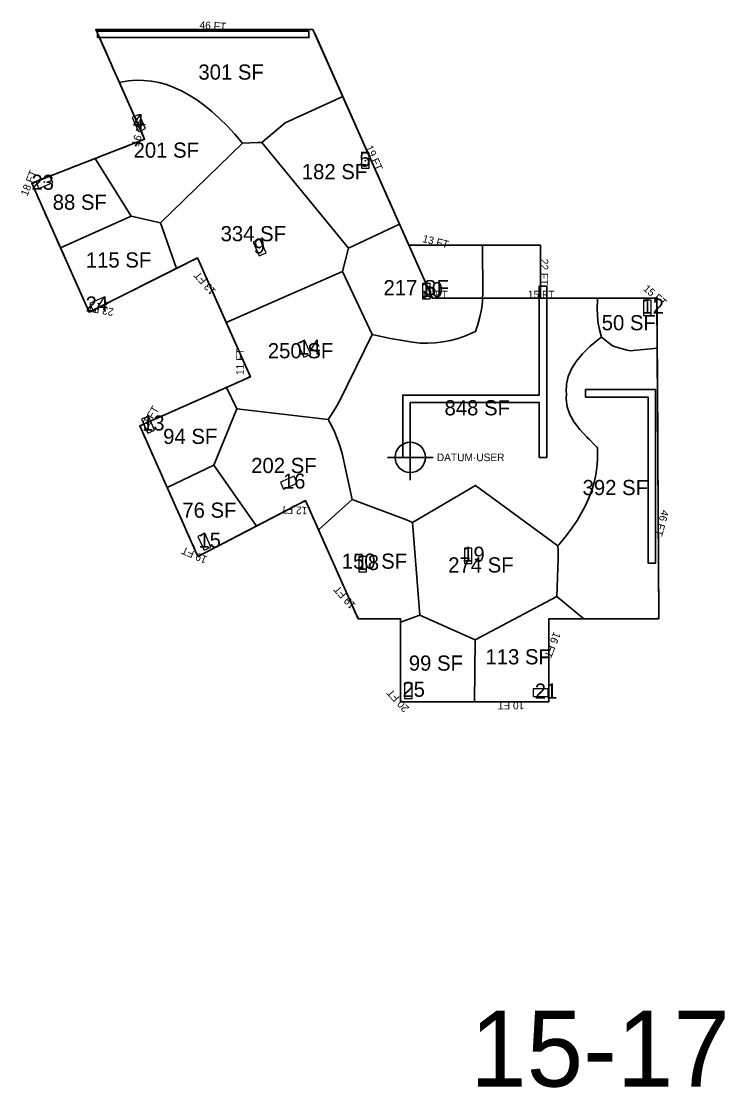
# Model space of a CAD drawing. Header units: metres. Extents: x 6006 to 43258, y -596 to 1101.
# Drawn here: x 27110 to 28222, y -596 to 1090 of the extents above; entities that cross this region are included whole.
import ezdxf
from ezdxf.enums import TextEntityAlignment as Align

# ---------------------------------------------------------------- set-up
doc = ezdxf.new("R2010")
doc.units = ezdxf.units.M
doc.layers.add('COLUMN-FOOTPRINT', color=6, linetype='Continuous', lineweight=9)
for name, color, linetype in [('COLUMN-LABEL', 6, 'Continuous'), ('FLOOR LABELS', 1, 'Continuous'), ('FLOOR_6_AREA_LABELS', 3, 'Continuous'), ('FLOOR_6_BOUNDARY', 5, 'Continuous'), ('FLOOR_6_COLUMNS', 7, 'Continuous'), ('FLOOR_6_DATUM', 4, 'Continuous'), ('FLOOR_6_FASCADE_COLUMNS', 30, 'Continuous'), ('FLOOR_6_FASCADE_WALLS', 4, 'Continuous'), ('FLOOR_6_LARGE_TRIBUTARY', 6, 'Continuous'), ('FLOOR_6_TRIBUTARY_COL_0', 2, 'Continuous'), ('FLOOR_6_TRIBUTARY_COL_1', 2, 'Continuous'), ('FLOOR_6_TRIBUTARY_COL_10', 2, 'Continuous'), ('FLOOR_6_TRIBUTARY_COL_11', 2, 'Continuous'), ('FLOOR_6_TRIBUTARY_COL_12', 2, 'Continuous'), ('FLOOR_6_TRIBUTARY_COL_13', 2, 'Continuous'), ('FLOOR_6_TRIBUTARY_COL_14', 2, 'Continuous'), ('FLOOR_6_TRIBUTARY_COL_2', 2, 'Continuous'), ('FLOOR_6_TRIBUTARY_COL_3', 2, 'Continuous'), ('FLOOR_6_TRIBUTARY_COL_4', 2, 'Continuous'), ('FLOOR_6_TRIBUTARY_COL_5', 2, 'Continuous'), ('FLOOR_6_TRIBUTARY_COL_6', 2, 'Continuous'), ('FLOOR_6_TRIBUTARY_COL_7', 2, 'Continuous'), ('FLOOR_6_TRIBUTARY_COL_8', 2, 'Continuous'), ('FLOOR_6_TRIBUTARY_COL_9', 2, 'Continuous'), ('FLOOR_6_WALL_TRIBUTARY_12', 1, 'Continuous'), ('FLOOR_6_WALL_TRIBUTARY_24', 1, 'Continuous'), ('FLOOR_6_WALL_TRIBUTARY_3', 1, 'Continuous'), ('SECONDARY AREA', 7, 'Continuous'), ('SHEAR-WALL', 4, 'Continuous'), ('SLAB', 5, 'Continuous')]:
    doc.layers.add(name, color=color, linetype=linetype)

msp = doc.modelspace()

# ---------------------------------------------------------------- linework, layer by layer
at = {"layer": 'COLUMN-FOOTPRINT'}
for points in [[(27285.1, 937.8), (27294.8, 915.9), (27305.8, 920.8), (27296.1, 942.7)], [(27659.6, 857.6), (27659.6, 881.6), (27647.6, 881.6), (27647.6, 857.6)], [(27154.4, 846.3), (27132.5, 836.6), (27137.3, 825.6), (27159.3, 835.4)], [(27476.1, 740.9), (27485.8, 719), (27496.8, 723.9), (27487, 745.8)], [(27756, 651.3), (27756, 675.3), (27744, 675.3), (27744, 651.3)], [(27240.1, 653.8), (27218.2, 644), (27223, 633.1), (27245, 642.8)], [(28105.7, 624.9), (28105.7, 648.9), (28093.7, 648.9), (28093.7, 624.9)], [(27546.6, 580.8), (27556.4, 558.9), (27567.4, 563.7), (27557.6, 585.7)], [(27299.7, 460.9), (27309.5, 438.9), (27320.4, 443.8), (27310.7, 465.8)], [(27524.2, 350.2), (27546.1, 360), (27541.3, 371), (27519.3, 361.2)], [(27388.9, 275.7), (27398.6, 253.8), (27409.6, 258.6), (27399.8, 280.6)], [(27822.3, 232.9), (27822.3, 256.9), (27810.3, 256.9), (27810.3, 232.9)], [(27655.3, 219.8), (27655.3, 243.8), (27643.3, 243.8), (27643.3, 219.8)], [(27727.8, 19.3), (27727.8, 43.3), (27715.8, 43.3), (27715.8, 19.3)], [(27919, 22.6), (27943, 22.6), (27943, 34.6), (27919, 34.6)]]:
    msp.add_lwpolyline(points, close=True, dxfattribs=at)
at = {"layer": 'FLOOR_6_BOUNDARY'}
msp.add_lwpolyline([(27944, 14.1), (27709.5, 14.1), (27709.5, 145.4), (27642.2, 145.4), (27559, 332.3), (27388.9, 243.9), (27297, 450.2), (27471.9, 528.1), (27388.2, 716), (27217, 630.1), (27126.2, 834.1), (27304.7, 903.6), (27227.5, 1077.1), (27570.8, 1077.1), (27722.6, 736.1), (27930.7, 736.1), (27930.7, 652.1), (27760, 652.1), (27940.7, 652.1), (28114.8, 652.1), (28117.7, 145.4), (27944, 145.4), (27944, 14.1)], close=True, dxfattribs=at)
at = {"layer": 'FLOOR_6_COLUMNS'}
for p in [(27295.4, 929.3), (27653.6, 869.6), (27145.9, 836), (27486.4, 732.4), (27750, 663.3), (27231.6, 643.4), (28099.7, 636.9), (27557, 572.3), (27310.1, 452.3), (27532.7, 360.6), (27399.2, 267.2), (27816.3, 244.9), (27649.3, 231.8), (27721.8, 31.3), (27931, 28.6)]:
    msp.add_point(p, dxfattribs=at)
at = {"layer": 'FLOOR_6_DATUM'}
for p, q in [((27724.7, 364.6), (27724.7, 436.6)), ((27688.7, 400.6), (27760.7, 400.6))]:
    msp.add_line(p, q, dxfattribs=at)
msp.add_circle((27724.7, 400.6), 24, dxfattribs=at)
at = {"layer": 'FLOOR_6_FASCADE_COLUMNS'}
for points in [[(27225.5, 872.7), (27231.1, 874.9), (27236.7, 877.1), (27242.3, 879.3), (27247.8, 881.4), (27253.4, 883.6), (27259, 885.8), (27264.6, 888), (27270.2, 890.1), (27275.8, 892.3), (27281.4, 894.5), (27287, 896.7), (27292.6, 898.8), (27298.2, 901), (27303.8, 903.2), (27302.7, 908.1), (27300.3, 913.6), (27297.9, 919), (27295.4, 924.5), (27293, 930), (27290.5, 935.5), (27288.1, 941), (27285.7, 946.5), (27283.2, 951.9), (27280.8, 957.4), (27278.3, 962.9), (27275.9, 968.4), (27273.5, 973.9), (27271, 979.3), (27268.6, 984.8), (27266.1, 990.3), (27263.7, 995.8)], [(27617.1, 973.1), (27619.5, 967.7), (27621.9, 962.2), (27624.4, 956.7), (27626.8, 951.2), (27629.3, 945.7), (27631.7, 940.3), (27634.1, 934.8), (27636.6, 929.3), (27639, 923.8), (27641.5, 918.3), (27643.9, 912.9), (27646.3, 907.4), (27648.8, 901.9), (27651.2, 896.4), (27653.7, 890.9), (27656.1, 885.4), (27658.5, 880), (27661, 874.5), (27663.4, 869), (27665.9, 863.5), (27668.3, 858), (27670.7, 852.6), (27673.2, 847.1), (27675.6, 841.6), (27678.1, 836.1), (27680.5, 830.6), (27682.9, 825.1), (27685.4, 819.7), (27687.8, 814.2), (27690.3, 808.7), (27692.7, 803.2), (27695.1, 797.7), (27697.6, 792.3), (27700, 786.8), (27702.5, 781.3), (27704.9, 775.8), (27707.3, 770.3)], [(27170.7, 734.1), (27168.2, 739.6), (27165.8, 745.1), (27163.4, 750.6), (27160.9, 756.1), (27158.5, 761.6), (27156, 767), (27153.6, 772.5), (27151.2, 778), (27148.7, 783.5), (27146.3, 789), (27143.8, 794.4), (27141.4, 799.9), (27139, 805.4), (27136.5, 810.9), (27134.1, 816.4), (27131.6, 821.8), (27129.2, 827.3), (27126.8, 832.8), (27130.4, 835.8), (27136, 838), (27141.6, 840.1), (27147.2, 842.3), (27152.8, 844.5), (27158.4, 846.7), (27164, 848.8), (27169.6, 851), (27175.1, 853.2), (27180.7, 855.4), (27186.3, 857.5), (27191.9, 859.7), (27197.5, 861.9), (27203.1, 864), (27208.7, 866.2), (27214.3, 868.4), (27219.9, 870.6), (27225.5, 872.7)], [(27707.3, 770.3), (27709.8, 764.8), (27712.2, 759.4), (27714.7, 753.9), (27717.1, 748.4), (27719.5, 742.9), (27722, 737.4), (27727.1, 736.1), (27733.1, 736.1), (27739.1, 736.1), (27745.1, 736.1), (27751.1, 736.1), (27757.1, 736.1), (27763.1, 736.1), (27769.1, 736.1), (27775.1, 736.1), (27781.1, 736.1), (27787.1, 736.1), (27793.1, 736.1), (27799.1, 736.1), (27805.1, 736.1), (27811.1, 736.1), (27817.1, 736.1), (27823.1, 736.1), (27829.1, 736.1), (27835.1, 736.1), (27841.1, 736.1)], [(27356.5, 700.1), (27351.1, 697.4), (27345.7, 694.7), (27340.4, 692), (27335, 689.3), (27329.7, 686.6), (27324.3, 683.9), (27318.9, 681.2), (27313.6, 678.6), (27308.2, 675.9), (27302.9, 673.2), (27297.5, 670.5), (27292.1, 667.8), (27286.8, 665.1), (27281.4, 662.4), (27276, 659.7), (27270.7, 657), (27265.3, 654.3), (27260, 651.6), (27254.6, 648.9), (27249.2, 646.2), (27243.9, 643.5), (27238.5, 640.9), (27233.2, 638.2), (27227.8, 635.5), (27222.4, 632.8), (27217.1, 630.1), (27214.6, 635.5), (27212.2, 641), (27209.7, 646.4), (27207.3, 651.9), (27204.8, 657.4), (27202.4, 662.9), (27200, 668.4), (27197.5, 673.8), (27195.1, 679.3), (27192.6, 684.8), (27190.2, 690.3), (27187.8, 695.8), (27185.3, 701.3), (27182.9, 706.7), (27180.4, 712.2), (27178, 717.7), (27175.6, 723.2), (27173.1, 728.7), (27170.7, 734.1)], [(27434.8, 611.4), (27432.3, 616.9), (27429.9, 622.4), (27427.4, 627.9), (27425, 633.4), (27422.6, 638.9), (27420.1, 644.3), (27417.7, 649.8), (27415.2, 655.3), (27412.8, 660.8), (27410.4, 666.3), (27407.9, 671.7), (27405.5, 677.2), (27403, 682.7), (27400.6, 688.2), (27398.2, 693.7), (27395.7, 699.2), (27393.3, 704.6), (27390.8, 710.1), (27388.4, 715.6), (27383.3, 713.6), (27377.9, 710.9), (27372.6, 708.2), (27367.2, 705.5), (27361.8, 702.8), (27356.5, 700.1)], [(27840.2, 652.1), (27834.2, 652.1), (27828.2, 652.1), (27822.2, 652.1), (27816.2, 652.1), (27810.2, 652.1), (27804.2, 652.1), (27798.2, 652.1), (27792.2, 652.1), (27786.2, 652.1), (27780.2, 652.1), (27774.2, 652.1), (27768.2, 652.1), (27762.2, 652.1), (27763.7, 652.1), (27769.7, 652.1), (27775.7, 652.1), (27781.7, 652.1), (27787.7, 652.1), (27793.7, 652.1), (27799.7, 652.1), (27805.7, 652.1), (27811.7, 652.1), (27817.7, 652.1), (27823.7, 652.1), (27829.7, 652.1), (27835.7, 652.1), (27841.7, 652.1)], [(28021.7, 652.1), (28027.7, 652.1), (28033.7, 652.1), (28039.7, 652.1), (28045.7, 652.1), (28051.7, 652.1), (28057.7, 652.1), (28063.7, 652.1), (28069.7, 652.1), (28075.7, 652.1), (28081.7, 652.1), (28087.7, 652.1), (28093.7, 652.1), (28099.7, 652.1), (28105.7, 652.1), (28111.7, 652.1), (28114.8, 649.1), (28114.8, 643.1), (28114.9, 637.1), (28114.9, 631.1), (28114.9, 625.1), (28115, 619.1), (28115, 613.1), (28115, 607.1), (28115.1, 601.1), (28115.1, 595.1), (28115.1, 589.1), (28115.2, 583.1), (28115.2, 577.1), (28115.3, 571.1)], [(27434.7, 511.5), (27440.1, 513.9), (27445.6, 516.4), (27451.1, 518.8), (27456.6, 521.3), (27462.1, 523.7), (27467.6, 526.1), (27471.4, 529.2), (27468.9, 534.7), (27466.5, 540.2), (27464, 545.7), (27461.6, 551.2), (27459.2, 556.6), (27456.7, 562.1), (27454.3, 567.6), (27451.8, 573.1), (27449.4, 578.6), (27447, 584), (27444.5, 589.5), (27442.1, 595), (27439.6, 600.5), (27437.2, 606), (27434.8, 611.4)], [(27340.7, 352.2), (27338.3, 357.6), (27335.8, 363.1), (27333.4, 368.6), (27330.9, 374.1), (27328.5, 379.6), (27326.1, 385.1), (27323.6, 390.5), (27321.2, 396), (27318.7, 401.5), (27316.3, 407), (27313.9, 412.5), (27311.4, 417.9), (27309, 423.4), (27306.5, 428.9), (27304.1, 434.4), (27301.7, 439.9), (27299.2, 445.4), (27297.6, 450.5), (27303.1, 452.9), (27308.6, 455.4), (27314.1, 457.8), (27319.6, 460.3), (27325, 462.7), (27330.5, 465.1), (27336, 467.6), (27341.5, 470), (27347, 472.5), (27352.4, 474.9), (27357.9, 477.3), (27363.4, 479.8), (27368.9, 482.2), (27374.4, 484.7), (27379.8, 487.1), (27385.3, 489.5), (27390.8, 492), (27396.3, 494.4), (27401.8, 496.9), (27407.3, 499.3), (27412.7, 501.7), (27418.2, 504.2), (27423.7, 506.6), (27429.2, 509.1), (27434.7, 511.5)], [(27480.7, 291.6), (27475.4, 288.8), (27470, 286.1), (27464.7, 283.3), (27459.4, 280.5), (27454.1, 277.8), (27448.7, 275), (27443.4, 272.2), (27438.1, 269.5), (27432.8, 266.7), (27427.5, 263.9), (27422.1, 261.2), (27416.8, 258.4), (27411.5, 255.6), (27406.2, 252.8), (27400.8, 250.1), (27395.5, 247.3), (27390.2, 244.5), (27387.1, 248), (27384.6, 253.5), (27382.2, 259), (27379.7, 264.5), (27377.3, 269.9), (27374.9, 275.4), (27372.4, 280.9), (27370, 286.4), (27367.5, 291.9), (27365.1, 297.4), (27362.7, 302.8), (27360.2, 308.3), (27357.8, 313.8), (27355.3, 319.3), (27352.9, 324.8), (27350.5, 330.2), (27348, 335.7), (27345.6, 341.2), (27343.1, 346.7), (27340.7, 352.2)], [(27579.2, 286.9), (27576.8, 292.4), (27574.3, 297.9), (27571.9, 303.3), (27569.5, 308.8), (27567, 314.3), (27564.6, 319.8), (27562.1, 325.3), (27559.7, 330.8), (27555.2, 330.4), (27549.9, 327.6), (27544.6, 324.8), (27539.2, 322.1), (27533.9, 319.3), (27528.6, 316.5), (27523.3, 313.8), (27517.9, 311), (27512.6, 308.2), (27507.3, 305.4), (27502, 302.7), (27496.7, 299.9), (27491.3, 297.1), (27486, 294.4), (27480.7, 291.6)], [(27709.5, 139.6), (27709.3, 145.4), (27703.3, 145.4), (27697.3, 145.4), (27691.3, 145.4), (27685.3, 145.4), (27679.3, 145.4), (27673.3, 145.4), (27667.3, 145.4), (27661.3, 145.4), (27655.3, 145.4), (27649.3, 145.4), (27643.3, 145.4), (27640.2, 149.9), (27637.8, 155.3), (27635.3, 160.8), (27632.9, 166.3), (27630.5, 171.8), (27628, 177.3), (27625.6, 182.7), (27623.1, 188.2), (27620.7, 193.7), (27618.3, 199.2), (27615.8, 204.7), (27613.4, 210.2), (27610.9, 215.6), (27608.5, 221.1), (27606.1, 226.6), (27603.6, 232.1), (27601.2, 237.6), (27598.7, 243), (27596.3, 248.5), (27593.9, 254), (27591.4, 259.5), (27589, 265), (27586.5, 270.5), (27584.1, 275.9), (27581.7, 281.4), (27579.2, 286.9)], [(27824, 14.1), (27818, 14.1), (27812, 14.1), (27806, 14.1), (27800, 14.1), (27794, 14.1), (27788, 14.1), (27782, 14.1), (27776, 14.1), (27770, 14.1), (27764, 14.1), (27758, 14.1), (27752, 14.1), (27746, 14.1), (27740, 14.1), (27734, 14.1), (27728, 14.1), (27722, 14.1), (27716, 14.1), (27710, 14.1), (27709.5, 19.6), (27709.5, 25.6), (27709.5, 31.6), (27709.5, 37.6), (27709.5, 43.6), (27709.5, 49.6), (27709.5, 55.6), (27709.5, 61.6), (27709.5, 67.6), (27709.5, 73.6), (27709.5, 79.6), (27709.5, 85.6), (27709.5, 91.6), (27709.5, 97.6), (27709.5, 103.6), (27709.5, 109.6), (27709.5, 115.6), (27709.5, 121.6), (27709.5, 127.6), (27709.5, 133.6), (27709.5, 139.6)], [(27997.4, 145.4), (27991.4, 145.4), (27985.4, 145.4), (27979.4, 145.4), (27973.4, 145.4), (27967.4, 145.4), (27961.4, 145.4), (27955.4, 145.4), (27949.4, 145.4), (27944, 144.9), (27944, 138.9), (27944, 132.9), (27944, 126.9), (27944, 120.9), (27944, 114.9), (27944, 108.9), (27944, 102.9), (27944, 96.9), (27944, 90.9), (27944, 84.9), (27944, 78.9), (27944, 72.9), (27944, 66.9), (27944, 60.9), (27944, 54.9), (27944, 48.9), (27944, 42.9), (27944, 36.9), (27944, 30.9), (27944, 24.9), (27944, 18.9), (27944, 14.1)], [(27944, 14.1), (27938, 14.1), (27932, 14.1), (27926, 14.1), (27920, 14.1), (27914, 14.1), (27908, 14.1), (27902, 14.1), (27896, 14.1), (27890, 14.1), (27884, 14.1), (27878, 14.1), (27872, 14.1), (27866, 14.1), (27860, 14.1), (27854, 14.1), (27848, 14.1), (27842, 14.1), (27836, 14.1), (27830, 14.1), (27824, 14.1)]]:
    msp.add_lwpolyline(points, dxfattribs=at)
at = {"layer": 'FLOOR_6_FASCADE_WALLS'}
for points in [[(27263.7, 995.8), (27261.3, 1001.3), (27258.8, 1006.7), (27256.4, 1012.2), (27253.9, 1017.7), (27251.5, 1023.2), (27249.1, 1028.7), (27246.6, 1034.2), (27244.2, 1039.6), (27241.7, 1045.1), (27239.3, 1050.6), (27236.9, 1056.1), (27234.4, 1061.6), (27232, 1067), (27229.5, 1072.5), (27228.6, 1077.1), (27234.6, 1077.1), (27240.6, 1077.1), (27246.6, 1077.1), (27252.6, 1077.1), (27258.6, 1077.1), (27264.6, 1077.1), (27270.6, 1077.1), (27276.6, 1077.1), (27282.6, 1077.1), (27288.6, 1077.1), (27294.6, 1077.1), (27300.6, 1077.1), (27306.6, 1077.1), (27312.6, 1077.1), (27318.6, 1077.1), (27324.6, 1077.1), (27330.6, 1077.1), (27336.6, 1077.1), (27342.6, 1077.1), (27348.6, 1077.1), (27354.6, 1077.1), (27360.6, 1077.1), (27366.6, 1077.1), (27372.6, 1077.1), (27378.6, 1077.1), (27384.6, 1077.1), (27390.6, 1077.1), (27396.6, 1077.1), (27402.6, 1077.1), (27408.6, 1077.1), (27414.6, 1077.1), (27420.6, 1077.1), (27426.6, 1077.1), (27432.6, 1077.1), (27438.6, 1077.1), (27444.6, 1077.1), (27450.6, 1077.1), (27456.6, 1077.1), (27462.6, 1077.1), (27468.6, 1077.1), (27474.6, 1077.1), (27480.6, 1077.1), (27486.6, 1077.1), (27492.6, 1077.1), (27498.6, 1077.1), (27504.6, 1077.1), (27510.6, 1077.1), (27516.6, 1077.1), (27522.6, 1077.1), (27528.6, 1077.1), (27534.6, 1077.1), (27540.6, 1077.1), (27546.6, 1077.1), (27552.6, 1077.1), (27558.6, 1077.1), (27564.6, 1077.1), (27570.6, 1077.1), (27573.1, 1071.8), (27575.6, 1066.3), (27578, 1060.9), (27580.5, 1055.4), (27582.9, 1049.9), (27585.3, 1044.4), (27587.8, 1038.9), (27590.2, 1033.4), (27592.7, 1028), (27595.1, 1022.5), (27597.5, 1017), (27600, 1011.5), (27602.4, 1006), (27604.9, 1000.6), (27607.3, 995.1), (27609.7, 989.6), (27612.2, 984.1), (27614.6, 978.6), (27617.1, 973.1)], [(27841.1, 736.1), (27847.1, 736.1), (27853.1, 736.1), (27859.1, 736.1), (27865.1, 736.1), (27871.1, 736.1), (27877.1, 736.1), (27883.1, 736.1), (27889.1, 736.1), (27895.1, 736.1), (27901.1, 736.1), (27907.1, 736.1), (27913.1, 736.1), (27919.1, 736.1), (27925.1, 736.1), (27930.7, 735.6), (27930.7, 729.6), (27930.7, 723.6), (27930.7, 717.6), (27930.7, 711.6), (27930.7, 705.6), (27930.7, 699.6), (27930.7, 693.6), (27930.7, 687.6), (27930.7, 681.6), (27930.7, 675.6), (27930.7, 669.6), (27930.7, 663.6), (27930.7, 657.6), (27930.2, 652.1), (27924.2, 652.1), (27918.2, 652.1), (27912.2, 652.1), (27906.2, 652.1), (27900.2, 652.1), (27894.2, 652.1), (27888.2, 652.1), (27882.2, 652.1), (27876.2, 652.1), (27870.2, 652.1), (27864.2, 652.1), (27858.2, 652.1), (27852.2, 652.1), (27846.2, 652.1), (27840.2, 652.1)], [(27841.7, 652.1), (27847.7, 652.1), (27853.7, 652.1), (27859.7, 652.1), (27865.7, 652.1), (27871.7, 652.1), (27877.7, 652.1), (27883.7, 652.1), (27889.7, 652.1), (27895.7, 652.1), (27901.7, 652.1), (27907.7, 652.1), (27913.7, 652.1), (27919.7, 652.1), (27925.7, 652.1), (27931.7, 652.1), (27937.7, 652.1), (27943.7, 652.1), (27949.7, 652.1), (27955.7, 652.1), (27961.7, 652.1), (27967.7, 652.1), (27973.7, 652.1), (27979.7, 652.1), (27985.7, 652.1), (27991.7, 652.1), (27997.7, 652.1), (28003.7, 652.1), (28009.7, 652.1), (28015.7, 652.1), (28021.7, 652.1)], [(28115.3, 571.1), (28115.3, 565.1), (28115.3, 559.1), (28115.4, 553.1), (28115.4, 547.1), (28115.4, 541.1), (28115.5, 535.1), (28115.5, 529.1), (28115.5, 523.1), (28115.6, 517.1), (28115.6, 511.1), (28115.6, 505.1), (28115.7, 499.1), (28115.7, 493.1), (28115.7, 487.1), (28115.8, 481.1), (28115.8, 475.1), (28115.8, 469.1), (28115.9, 463.1), (28115.9, 457.1), (28116, 451.1), (28116, 445.1), (28116, 439.1), (28116.1, 433.1), (28116.1, 427.1), (28116.1, 421.1), (28116.2, 415.1), (28116.2, 409.1), (28116.2, 403.1), (28116.3, 397.1), (28116.3, 391.1), (28116.3, 385.1), (28116.4, 379.1), (28116.4, 373.1), (28116.4, 367.1), (28116.5, 361.1), (28116.5, 355.1), (28116.5, 349.1), (28116.6, 343.1), (28116.6, 337.1), (28116.6, 331.1), (28116.7, 325.1), (28116.7, 319.1), (28116.8, 313.1), (28116.8, 307.1), (28116.8, 301.1), (28116.9, 295.1), (28116.9, 289.1), (28116.9, 283.1), (28117, 277.1), (28117, 271.1), (28117, 265.1), (28117.1, 259.1), (28117.1, 253.1), (28117.1, 247.1), (28117.2, 241.1), (28117.2, 235.1), (28117.2, 229.1), (28117.3, 223.1), (28117.3, 217.1), (28117.3, 211.1), (28117.4, 205.1), (28117.4, 199.1), (28117.4, 193.1), (28117.5, 187.1), (28117.5, 181.1), (28117.6, 175.1), (28117.6, 169.1), (28117.6, 163.1), (28117.7, 157.1), (28117.7, 151.1), (28117.4, 145.4), (28111.4, 145.4), (28105.4, 145.4), (28099.4, 145.4), (28093.4, 145.4), (28087.4, 145.4), (28081.4, 145.4), (28075.4, 145.4), (28069.4, 145.4), (28063.4, 145.4), (28057.4, 145.4), (28051.4, 145.4), (28045.4, 145.4), (28039.4, 145.4), (28033.4, 145.4), (28027.4, 145.4), (28021.4, 145.4), (28015.4, 145.4), (28009.4, 145.4), (28003.4, 145.4), (27997.4, 145.4)]]:
    msp.add_lwpolyline(points, dxfattribs=at)
at = {"layer": 'FLOOR_6_LARGE_TRIBUTARY'}
for points in [[(27315.1, 995.5), (27303.1, 996.7), (27291.1, 996.9), (27279.1, 995.9), (27267.1, 993.9), (27264.8, 993.4), (27255.1, 1015.1), (27243.1, 1042.1), (27232.6, 1065.5), (27227.5, 1077.1), (27230.5, 1077.1), (27243.6, 1077.1), (27255.6, 1077.1), (27267.6, 1077.1), (27279.6, 1077.1), (27291.6, 1077.1), (27303.6, 1077.1), (27315.6, 1077.1), (27327.6, 1077.1), (27339.6, 1077.1), (27351.6, 1077.1), (27363.6, 1077.1), (27375.6, 1077.1), (27387.6, 1077.1), (27399.6, 1077.1), (27411.6, 1077.1), (27423.6, 1077.1), (27435.6, 1077.1), (27447.6, 1077.1), (27459.6, 1077.1), (27471.6, 1077.1), (27483.6, 1077.1), (27495.6, 1077.1), (27507.6, 1077.1), (27519.6, 1077.1), (27531.6, 1077.1), (27543.6, 1077.1), (27555.6, 1077.1), (27570.8, 1077.1), (27572.7, 1072.9), (27576.3, 1064.8), (27618, 971), (27526.8, 929.3), (27490.1, 898.3), (27483.1, 898.4), (27471.1, 898.1), (27459.5, 897.3), (27459.1, 897.8), (27447.1, 911.8), (27435.1, 924.7), (27423.1, 936.6), (27411.1, 947.4), (27399.1, 957.1), (27387.1, 965.8), (27375.1, 973.4), (27363.1, 980), (27351.1, 985.5), (27339.1, 989.9), (27327.1, 993.2), (27315.1, 995.5)], [(27267.1, 993.9), (27279.1, 995.9), (27291.1, 996.9), (27303.1, 996.7), (27315.1, 995.5), (27327.1, 993.2), (27339.1, 989.9), (27351.1, 985.5), (27363.1, 980), (27375.1, 973.4), (27387.1, 965.8), (27399.1, 957.1), (27411.1, 947.4), (27423.1, 936.6), (27435.1, 924.7), (27447.1, 911.8), (27459.1, 897.8), (27459.5, 897.3), (27329.8, 771.5), (27283.5, 781.9), (27226.6, 873.2), (27304.7, 903.6), (27264.8, 993.4), (27267.1, 993.9)], [(27526.8, 929.3), (27618, 971), (27707.8, 769.3), (27627, 731.5), (27490.1, 898.3), (27526.8, 929.3)], [(27471.1, 898.1), (27483.1, 898.4), (27490.1, 898.3), (27627, 731.5), (27617.3, 694.5), (27433.8, 613.6), (27388.2, 716), (27355, 699.4), (27329.8, 771.5), (27459.5, 897.3), (27471.1, 898.1)], [(27283.5, 781.9), (27171.6, 732.1), (27126.2, 834.1), (27226.6, 873.2), (27283.5, 781.9)], [(27283.5, 781.9), (27329.8, 771.5), (27355, 699.4), (27217, 630.1), (27171.6, 732.1), (27283.5, 781.9)], [(27627, 731.5), (27707.8, 769.3), (27722.6, 736.1), (27838.9, 736.1), (27839.4, 658.6), (27839, 652.1), (27838.7, 646.6), (27837.1, 634.6), (27834.8, 622.6), (27831.7, 610.6), (27828.1, 599.7), (27824.2, 597.8), (27812.2, 592.8), (27800.2, 588.7), (27788.2, 585.5), (27776.2, 583.2), (27764.2, 581.7), (27752.2, 581.1), (27740.2, 581.4), (27728.2, 582.5), (27693.5, 588.4), (27664.3, 595), (27617.3, 694.5), (27627, 731.5)], [(27839, 652.1), (27839.4, 658.6), (27838.9, 736.1), (27839.2, 736.1), (27930.7, 736.1), (27930.7, 668.4), (27930.7, 658.6), (27930.7, 652.1), (27839, 652.1)], [(27434.1, 511.2), (27471.9, 528.1), (27433.8, 613.6), (27617.3, 694.5), (27664.3, 595), (27613.5, 490.6), (27606.7, 478.6), (27599.1, 466.6), (27594.9, 460.7), (27450.6, 477.3), (27434.1, 511.2)], [(27604.1, 442.6), (27598.3, 454.6), (27594.9, 460.7), (27599.1, 466.6), (27606.7, 478.6), (27613.5, 490.6), (27664.3, 595), (27693.5, 588.4), (27728.2, 582.5), (27740.2, 581.4), (27752.2, 581.1), (27764.2, 581.7), (27776.2, 583.2), (27788.2, 585.5), (27800.2, 588.7), (27812.2, 592.8), (27824.2, 597.8), (27828.1, 599.7), (27831.7, 610.6), (27834.8, 622.6), (27837.1, 634.6), (27838.7, 646.6), (27839, 652.1), (27934.9, 652.1), (27940.7, 652.1), (28020.9, 652.1), (28020.5, 648.4), (28020.1, 636.4), (28020.6, 624.4), (28022, 612.4), (28024.3, 600.4), (28026.9, 590.6), (28023.8, 588.4), (28009.2, 576.4), (27997, 564.4), (27987.1, 552.4), (27979.6, 540.4), (27974.4, 528.4), (27971.6, 516.4), (27971.1, 504.4), (27971.5, 501.9), (27971.1, 492.4), (27973, 480.4), (27977.2, 468.4), (27983.8, 456.4), (27992.7, 444.4), (28004, 432.4), (28007.9, 428.9), (28016, 420.4), (28019.9, 416.9), (28020.7, 416.1), (28020.7, 408.7), (28020.6, 408.4), (28020.7, 396.7), (28019.8, 384.7), (28018, 372.7), (28015.3, 360.7), (28011.8, 348.7), (28007.3, 336.7), (28001.9, 324.7), (27995.6, 312.7), (27988.5, 300.7), (27980.4, 288.7), (27971.4, 276.7), (27961.5, 264.7), (27960, 262.9), (27958, 260.6), (27827.6, 356.3), (27728.1, 297.8), (27718.7, 302), (27633, 334.2), (27616.9, 406.6), (27613.5, 418.6), (27609.2, 430.6), (27604.1, 442.6)], [(28072.5, 569.1), (28067.9, 569.9), (28055.9, 573.1), (28044.7, 577.1), (28026.9, 590.6), (28024.3, 600.4), (28022, 612.4), (28020.6, 624.4), (28020.1, 636.4), (28020.5, 648.4), (28020.9, 652.1), (28114.8, 652.1), (28115.2, 573.3), (28072.5, 569.1)], [(27958.5, 240.7), (27958.4, 252.7), (27958, 260.6), (27960, 262.9), (27961.5, 264.7), (27971.4, 276.7), (27980.4, 288.7), (27988.5, 300.7), (27995.6, 312.7), (28001.9, 324.7), (28007.3, 336.7), (28011.8, 348.7), (28015.3, 360.7), (28018, 372.7), (28019.8, 384.7), (28020.7, 396.7), (28020.6, 408.4), (28020.7, 408.7), (28020.7, 416.1), (28019.9, 416.9), (28016, 420.4), (28007.9, 428.9), (28004, 432.4), (27992.7, 444.4), (27983.8, 456.4), (27977.2, 468.4), (27973, 480.4), (27971.1, 492.4), (27971.5, 501.9), (27971.1, 504.4), (27971.6, 516.4), (27974.4, 528.4), (27979.6, 540.4), (27987.1, 552.4), (27997, 564.4), (28009.2, 576.4), (28023.8, 588.4), (28026.9, 590.6), (28044.7, 577.1), (28055.9, 573.1), (28067.9, 569.9), (28072.5, 569.1), (28115.2, 573.3), (28115.7, 502.1), (28115.7, 490.2), (28115.8, 478.2), (28115.9, 466.2), (28115.9, 454.2), (28116, 442.2), (28116.1, 430.2), (28116.1, 418.2), (28116.2, 406.2), (28116.3, 394.2), (28116.4, 382.2), (28116.4, 370.2), (28116.5, 358.2), (28116.6, 346.2), (28116.6, 334.2), (28116.7, 322.2), (28116.8, 310.2), (28116.8, 298.2), (28116.9, 286.2), (28117, 274.2), (28117, 262.2), (28117.1, 250.2), (28117.2, 238.2), (28117.7, 145.4), (28095.7, 145.4), (27999.1, 145.4), (27956.3, 180.6), (27958.5, 240.7)], [(27450.6, 477.3), (27413.9, 388.3), (27340.4, 352.9), (27297, 450.2), (27434.1, 511.2), (27450.6, 477.3)], [(27450.6, 477.3), (27594.9, 460.7), (27598.3, 454.6), (27604.1, 442.6), (27609.2, 430.6), (27613.5, 418.6), (27616.9, 406.6), (27633, 334.2), (27579.7, 285.9), (27559, 332.3), (27481.3, 291.9), (27413.9, 388.3), (27450.6, 477.3)], [(27413.9, 388.3), (27481.3, 291.9), (27388.9, 243.9), (27340.4, 352.9), (27413.9, 388.3)], [(27728.1, 297.8), (27827.6, 356.3), (27958, 260.6), (27958.4, 252.7), (27958.5, 240.7), (27956.3, 180.6), (27827.5, 112.2), (27739.7, 151.1), (27728.1, 297.8)], [(27728.1, 297.8), (27739.7, 151.1), (27709.5, 140.2), (27709.5, 145.4), (27642.2, 145.4), (27579.7, 285.9), (27633, 334.2), (27718.7, 302), (27728.1, 297.8)], [(27827.5, 112.2), (27956.3, 180.6), (27999.1, 145.4), (27944, 145.4), (27944, 14.1), (27826.2, 14.1), (27827.5, 112.2)], [(27739.7, 151.1), (27827.5, 112.2), (27826.2, 14.1), (27709.5, 14.1), (27709.5, 140.2), (27739.7, 151.1)]]:
    msp.add_lwpolyline(points, close=True, dxfattribs=at)
at = {"layer": 'FLOOR_6_TRIBUTARY_COL_0'}
msp.add_lwpolyline([(27283.5, 781.9), (27171.6, 732.1), (27126.2, 834.1), (27226.6, 873.2), (27283.5, 781.9)], close=True, dxfattribs=at)
at = {"layer": 'FLOOR_6_TRIBUTARY_COL_1'}
msp.add_lwpolyline([(27267.1, 993.9), (27279.1, 995.9), (27291.1, 996.9), (27303.1, 996.7), (27315.1, 995.5), (27327.1, 993.2), (27339.1, 989.9), (27351.1, 985.5), (27363.1, 980), (27375.1, 973.4), (27387.1, 965.8), (27399.1, 957.1), (27411.1, 947.4), (27423.1, 936.6), (27435.1, 924.7), (27447.1, 911.8), (27459.1, 897.8), (27459.5, 897.3), (27329.8, 771.5), (27283.5, 781.9), (27226.6, 873.2), (27304.7, 903.6), (27264.8, 993.4), (27267.1, 993.9)], close=True, dxfattribs=at)
at = {"layer": 'FLOOR_6_TRIBUTARY_COL_10'}
msp.add_lwpolyline([(27450.6, 477.3), (27594.9, 460.7), (27598.3, 454.6), (27604.1, 442.6), (27609.2, 430.6), (27613.5, 418.6), (27616.9, 406.6), (27633, 334.2), (27579.7, 285.9), (27559, 332.3), (27481.3, 291.9), (27413.9, 388.3), (27450.6, 477.3)], close=True, dxfattribs=at)
at = {"layer": 'FLOOR_6_TRIBUTARY_COL_11'}
msp.add_lwpolyline([(27283.5, 781.9), (27329.8, 771.5), (27355, 699.4), (27217, 630.1), (27171.6, 732.1), (27283.5, 781.9)], close=True, dxfattribs=at)
at = {"layer": 'FLOOR_6_TRIBUTARY_COL_12'}
msp.add_lwpolyline([(27739.7, 151.1), (27827.5, 112.2), (27826.2, 14.1), (27709.5, 14.1), (27709.5, 140.2), (27739.7, 151.1)], close=True, dxfattribs=at)
at = {"layer": 'FLOOR_6_TRIBUTARY_COL_13'}
msp.add_lwpolyline([(27526.8, 929.3), (27618, 971), (27707.8, 769.3), (27627, 731.5), (27490.1, 898.3), (27526.8, 929.3)], close=True, dxfattribs=at)
at = {"layer": 'FLOOR_6_TRIBUTARY_COL_14'}
msp.add_lwpolyline([(27627, 731.5), (27707.8, 769.3), (27722.6, 736.1), (27838.9, 736.1), (27839.4, 658.6), (27839, 652.1), (27838.7, 646.6), (27837.1, 634.6), (27834.8, 622.6), (27831.7, 610.6), (27828.1, 599.7), (27824.2, 597.8), (27812.2, 592.8), (27800.2, 588.7), (27788.2, 585.5), (27776.2, 583.2), (27764.2, 581.7), (27752.2, 581.1), (27740.2, 581.4), (27728.2, 582.5), (27693.5, 588.4), (27664.3, 595), (27617.3, 694.5), (27627, 731.5)], close=True, dxfattribs=at)
at = {"layer": 'FLOOR_6_TRIBUTARY_COL_2'}
msp.add_lwpolyline([(27471.1, 898.1), (27483.1, 898.4), (27490.1, 898.3), (27627, 731.5), (27617.3, 694.5), (27433.8, 613.6), (27388.2, 716), (27355, 699.4), (27329.8, 771.5), (27459.5, 897.3), (27471.1, 898.1)], close=True, dxfattribs=at)
at = {"layer": 'FLOOR_6_TRIBUTARY_COL_3'}
msp.add_lwpolyline([(27434.1, 511.2), (27471.9, 528.1), (27433.8, 613.6), (27617.3, 694.5), (27664.3, 595), (27613.5, 490.6), (27606.7, 478.6), (27599.1, 466.6), (27594.9, 460.7), (27450.6, 477.3), (27434.1, 511.2)], close=True, dxfattribs=at)
at = {"layer": 'FLOOR_6_TRIBUTARY_COL_4'}
msp.add_lwpolyline([(27450.6, 477.3), (27413.9, 388.3), (27340.4, 352.9), (27297, 450.2), (27434.1, 511.2), (27450.6, 477.3)], close=True, dxfattribs=at)
at = {"layer": 'FLOOR_6_TRIBUTARY_COL_5'}
msp.add_lwpolyline([(27413.9, 388.3), (27481.3, 291.9), (27388.9, 243.9), (27340.4, 352.9), (27413.9, 388.3)], close=True, dxfattribs=at)
at = {"layer": 'FLOOR_6_TRIBUTARY_COL_6'}
msp.add_lwpolyline([(27728.1, 297.8), (27827.6, 356.3), (27958, 260.6), (27958.4, 252.7), (27958.5, 240.7), (27956.3, 180.6), (27827.5, 112.2), (27739.7, 151.1), (27728.1, 297.8)], close=True, dxfattribs=at)
at = {"layer": 'FLOOR_6_TRIBUTARY_COL_7'}
msp.add_lwpolyline([(27728.1, 297.8), (27739.7, 151.1), (27709.5, 140.2), (27709.5, 145.4), (27642.2, 145.4), (27579.7, 285.9), (27633, 334.2), (27718.7, 302), (27728.1, 297.8)], close=True, dxfattribs=at)
at = {"layer": 'FLOOR_6_TRIBUTARY_COL_8'}
msp.add_lwpolyline([(28072.5, 569.1), (28067.9, 569.9), (28055.9, 573.1), (28044.7, 577.1), (28026.9, 590.6), (28024.3, 600.4), (28022, 612.4), (28020.6, 624.4), (28020.1, 636.4), (28020.5, 648.4), (28020.9, 652.1), (28114.8, 652.1), (28115.2, 573.3), (28072.5, 569.1)], close=True, dxfattribs=at)
at = {"layer": 'FLOOR_6_TRIBUTARY_COL_9'}
msp.add_lwpolyline([(27827.5, 112.2), (27956.3, 180.6), (27999.1, 145.4), (27944, 145.4), (27944, 14.1), (27826.2, 14.1), (27827.5, 112.2)], close=True, dxfattribs=at)
at = {"layer": 'FLOOR_6_WALL_TRIBUTARY_12'}
msp.add_lwpolyline([(27315.1, 995.5), (27303.1, 996.7), (27291.1, 996.9), (27279.1, 995.9), (27267.1, 993.9), (27264.8, 993.4), (27255.1, 1015.1), (27243.1, 1042.1), (27232.6, 1065.5), (27227.5, 1077.1), (27230.5, 1077.1), (27243.6, 1077.1), (27255.6, 1077.1), (27267.6, 1077.1), (27279.6, 1077.1), (27291.6, 1077.1), (27303.6, 1077.1), (27315.6, 1077.1), (27327.6, 1077.1), (27339.6, 1077.1), (27351.6, 1077.1), (27363.6, 1077.1), (27375.6, 1077.1), (27387.6, 1077.1), (27399.6, 1077.1), (27411.6, 1077.1), (27423.6, 1077.1), (27435.6, 1077.1), (27447.6, 1077.1), (27459.6, 1077.1), (27471.6, 1077.1), (27483.6, 1077.1), (27495.6, 1077.1), (27507.6, 1077.1), (27519.6, 1077.1), (27531.6, 1077.1), (27543.6, 1077.1), (27555.6, 1077.1), (27570.8, 1077.1), (27572.7, 1072.9), (27576.3, 1064.8), (27618, 971), (27526.8, 929.3), (27490.1, 898.3), (27483.1, 898.4), (27471.1, 898.1), (27459.5, 897.3), (27459.1, 897.8), (27447.1, 911.8), (27435.1, 924.7), (27423.1, 936.6), (27411.1, 947.4), (27399.1, 957.1), (27387.1, 965.8), (27375.1, 973.4), (27363.1, 980), (27351.1, 985.5), (27339.1, 989.9), (27327.1, 993.2), (27315.1, 995.5)], close=True, dxfattribs=at)
at = {"layer": 'FLOOR_6_WALL_TRIBUTARY_24'}
for points in [[(27839, 652.1), (27839.4, 658.6), (27838.9, 736.1), (27839.2, 736.1), (27930.7, 736.1), (27930.7, 668.4), (27930.7, 658.6), (27930.7, 652.1), (27839, 652.1)], [(27604.1, 442.6), (27598.3, 454.6), (27594.9, 460.7), (27599.1, 466.6), (27606.7, 478.6), (27613.5, 490.6), (27664.3, 595), (27693.5, 588.4), (27728.2, 582.5), (27740.2, 581.4), (27752.2, 581.1), (27764.2, 581.7), (27776.2, 583.2), (27788.2, 585.5), (27800.2, 588.7), (27812.2, 592.8), (27824.2, 597.8), (27828.1, 599.7), (27831.7, 610.6), (27834.8, 622.6), (27837.1, 634.6), (27838.7, 646.6), (27839, 652.1), (27934.9, 652.1), (27940.7, 652.1), (28020.9, 652.1), (28020.5, 648.4), (28020.1, 636.4), (28020.6, 624.4), (28022, 612.4), (28024.3, 600.4), (28026.9, 590.6), (28023.8, 588.4), (28009.2, 576.4), (27997, 564.4), (27987.1, 552.4), (27979.6, 540.4), (27974.4, 528.4), (27971.6, 516.4), (27971.1, 504.4), (27971.5, 501.9), (27971.1, 492.4), (27973, 480.4), (27977.2, 468.4), (27983.8, 456.4), (27992.7, 444.4), (28004, 432.4), (28007.9, 428.9), (28016, 420.4), (28019.9, 416.9), (28020.7, 416.1), (28020.7, 408.7), (28020.6, 408.4), (28020.7, 396.7), (28019.8, 384.7), (28018, 372.7), (28015.3, 360.7), (28011.8, 348.7), (28007.3, 336.7), (28001.9, 324.7), (27995.6, 312.7), (27988.5, 300.7), (27980.4, 288.7), (27971.4, 276.7), (27961.5, 264.7), (27960, 262.9), (27958, 260.6), (27827.6, 356.3), (27728.1, 297.8), (27718.7, 302), (27633, 334.2), (27616.9, 406.6), (27613.5, 418.6), (27609.2, 430.6), (27604.1, 442.6)]]:
    msp.add_lwpolyline(points, close=True, dxfattribs=at)
at = {"layer": 'FLOOR_6_WALL_TRIBUTARY_3'}
msp.add_lwpolyline([(27958.5, 240.7), (27958.4, 252.7), (27958, 260.6), (27960, 262.9), (27961.5, 264.7), (27971.4, 276.7), (27980.4, 288.7), (27988.5, 300.7), (27995.6, 312.7), (28001.9, 324.7), (28007.3, 336.7), (28011.8, 348.7), (28015.3, 360.7), (28018, 372.7), (28019.8, 384.7), (28020.7, 396.7), (28020.6, 408.4), (28020.7, 408.7), (28020.7, 416.1), (28019.9, 416.9), (28016, 420.4), (28007.9, 428.9), (28004, 432.4), (27992.7, 444.4), (27983.8, 456.4), (27977.2, 468.4), (27973, 480.4), (27971.1, 492.4), (27971.5, 501.9), (27971.1, 504.4), (27971.6, 516.4), (27974.4, 528.4), (27979.6, 540.4), (27987.1, 552.4), (27997, 564.4), (28009.2, 576.4), (28023.8, 588.4), (28026.9, 590.6), (28044.7, 577.1), (28055.9, 573.1), (28067.9, 569.9), (28072.5, 569.1), (28115.2, 573.3), (28115.7, 502.1), (28115.7, 490.2), (28115.8, 478.2), (28115.9, 466.2), (28115.9, 454.2), (28116, 442.2), (28116.1, 430.2), (28116.1, 418.2), (28116.2, 406.2), (28116.3, 394.2), (28116.4, 382.2), (28116.4, 370.2), (28116.5, 358.2), (28116.6, 346.2), (28116.6, 334.2), (28116.7, 322.2), (28116.8, 310.2), (28116.8, 298.2), (28116.9, 286.2), (28117, 274.2), (28117, 262.2), (28117.1, 250.2), (28117.2, 238.2), (28117.7, 145.4), (28095.7, 145.4), (27999.1, 145.4), (27956.3, 180.6), (27958.5, 240.7)], close=True, dxfattribs=at)
at = {"layer": 'SECONDARY AREA'}
msp.add_lwpolyline([(27930.7, 736.1), (27722.6, 736.1), (27760, 652.1), (27930.7, 652.1)], close=True, dxfattribs=at)
at = {"layer": 'SHEAR-WALL'}
for points in [[(27489.1, 1064.3), (27230.3, 1064.3), (27230.3, 1074.3), (27564.5, 1074.3), (27564.5, 1064.3)], [(27712.7, 400.6), (27712.7, 499.1), (27928.7, 499.1), (27928.7, 671.5), (27940.7, 671.5), (27940.7, 400.6), (27928.7, 400.6), (27928.7, 487.1), (27724.7, 487.1), (27724.7, 400.6)], [(28001.9, 507.9), (28001.9, 495.9), (28100.7, 495.9), (28100.7, 233.4), (28112.7, 233.4), (28112.7, 507.9)]]:
    msp.add_lwpolyline(points, close=True, dxfattribs=at)
at = {"layer": 'SLAB'}
msp.add_lwpolyline([(27944, 145.4), (27944, 14.1), (27709.5, 14.1), (27709.5, 145.4), (27642.2, 145.4), (27559, 332.3), (27388.9, 243.9), (27297, 450.2), (27471.9, 528.1), (27388.2, 716), (27217, 630.1), (27126.2, 834.1), (27304.7, 903.6), (27227.5, 1077.1), (27570.8, 1077.1), (27760, 652.1), (27940.7, 652.1), (28114.8, 652.1), (28117.7, 145.4)], close=True, dxfattribs=at)

# ---------------------------------------------------------------- texts
at = {"layer": 'COLUMN-LABEL'}
for s, height, p in [('4', 23.8, (27286.1, 919.9)), ('5', 23.8, (27644.2, 860.2)), ('23', 23.83, (27125.7, 823.7)), ('9', 23.8, (27477, 723)), ('10', 23.83, (27740.7, 653.9)), ('24', 23.83, (27211.4, 631.2)), ('12', 23.83, (28090.3, 627.6)), ('14', 23.83, (27547.6, 562.9)), ('13', 23.83, (27300.7, 443)), ('16', 23.83, (27523.4, 351.2)), ('15', 23.83, (27389.8, 257.8)), ('19', 23.83, (27806.9, 235.5)), ('18', 23.83, (27639.9, 222.4)), ('25', 23.83, (27712.4, 21.9)), ('21', 23.83, (27921.6, 19.2))]:
    msp.add_text(s, height=height, dxfattribs=at).set_placement(p)
at = {"layer": 'FLOOR LABELS'}
msp.add_text('15-17', height=120, dxfattribs=at).set_placement((27819.5, -594.3))
at = {"layer": 'FLOOR_6_AREA_LABELS'}
for s, p in [('301 SF', (27441.4, 1009.8)), ('201 SF', (27338.9, 886.4)), ('182 SF', (27604.9, 852.4)), ('88 SF', (27202.1, 804.1)), ('334 SF', (27476.5, 754.3)), ('115 SF', (27263.4, 712.7)), ('217 SF', (27734.1, 668.9)), ('50 SF', (28070.2, 613.5)), ('250 SF', (27551.2, 569.2)), ('848 SF', (27830.6, 479)), ('94 SF', (27376.8, 433.8)), ('202 SF', (27524.9, 387.8)), ('392 SF', (28048.9, 352.9)), ('76 SF', (27407.1, 317.1)), ('150 SF', (27668, 236.5)), ('274 SF', (27836.4, 230.5)), ('99 SF', (27765.2, 75.3)), ('113 SF', (27895.3, 85.3))]:
    msp.add_text(s, height=24, dxfattribs=at).set_placement(p, align=Align.MIDDLE_CENTER)
at = {"layer": 'FLOOR_6_DATUM'}
msp.add_text('DATUM·USER', height=12, dxfattribs=at).set_placement((27766.7, 394.6))
at = {"layer": 'FLOOR_6_FASCADE_COLUMNS'}
for s, rotation, p in [('16 FT', 72.7463, (27295.6, 913.1)), ('19 FT', -66.0061, (27667.7, 874.2)), ('18 FT', 68.4262, (27121.4, 834.4)), ('13 FT', -14.3756, (27764.9, 741.9)), ('13 FT', 131.45, (27399.9, 675.8)), ('15 FT', -40.8706, (28111.8, 656.6)), ('23 FT', 169.6158, (27234.8, 633.6)), ('11 FT', 89.9427, (27455.4, 551.7)), ('22 FT', 59.4715, (27311.9, 462.2)), ('12 FT', 177.265, (27541, 317.1)), ('19 FT', 156.6064, (27383.2, 245.9)), ('19 FT', 131.5036, (27620.9, 179.1)), ('16 FT', -112.1435, (27949.5, 104)), ('20 FT', 132.346, (27705.1, 15.8)), ('10 FT', 180, (27884, 8.1))]:
    msp.add_text(s, height=12, rotation=rotation, dxfattribs=at).set_placement(p, align=Align.MIDDLE_CENTER)
msp.add_text('14 FT', height=12, dxfattribs=at).set_placement((27763, 658.1), align=Align.MIDDLE_CENTER)
at = {"layer": 'FLOOR_6_FASCADE_WALLS'}
for s, rotation, p in [('46 FT', -3.6655, (27412.5, 1083)), ('22 FT', -90.5724, (27936.7, 693.6)), ('46 FT', -105.4709, (28122.6, 296.7))]:
    msp.add_text(s, height=12, rotation=rotation, dxfattribs=at).set_placement(p, align=Align.MIDDLE_CENTER)
msp.add_text('15 FT', height=12, dxfattribs=at).set_placement((27931.7, 658.1), align=Align.MIDDLE_CENTER)

doc.saveas('drawing.dxf')
